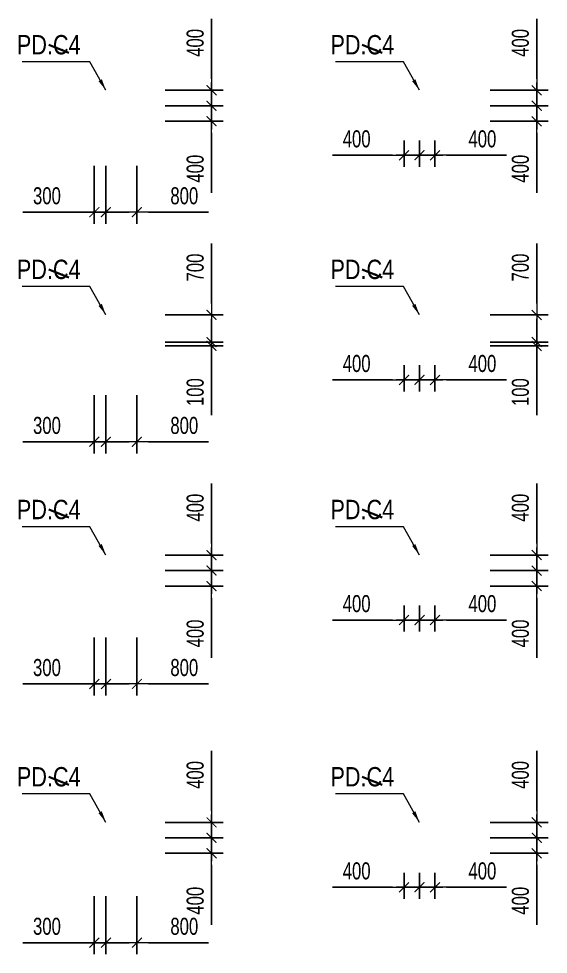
# Model space of a CAD drawing. Header units: millimetres. Extents: x -259680 to 286077, y 2206 to 90611.
# Drawn here: x 15646 to 29327, y 22493 to 46649 of the extents above; entities that cross this region are included whole.
import ezdxf
from ezdxf.enums import TextEntityAlignment as Align

# ---------------------------------------------------------------- set-up
doc = ezdxf.new("R2010")
doc.units = ezdxf.units.MM
doc.layers.get('Defpoints').update_dxf_attribs({"color": 151, "lineweight": 9})
for name, color, linetype, lineweight in [('$0$C1', 20, 'Continuous', 35), ('$1$NDC_S_ANNO', 7, 'Continuous', 20), ('$1$NDC_S_DIM', 1, 'Continuous', 15), ('NDC_S_DIM', 1, 'Continuous', 15)]:
    doc.layers.add(name, color=color, linetype=linetype, lineweight=lineweight)
doc.styles.add('$1$NDC_DIM', font='', dxfattribs={"width": 0.75})
doc.styles.add('$2$ARIAL', font='arial.ttf', dxfattribs={"width": 0.8})
doc.styles.add('NDC_DIM', font='', dxfattribs={"width": 0.75})
doc.styles.get('$1$NDC_DIM').set_extended_font_data('Dotum')
doc.styles.get('NDC_DIM').set_extended_font_data('Dotum')
doc.dimstyles.new('$0$NDC_dim_150', dxfattribs={"dimscale": 150, "dimtxt": 2.2, "dimasz": 1.5, "dimexe": 1.5, "dimexo": 2.5, "dimgap": 1, "dimtad": 1, "dimdec": 0, "dimzin": 0, "dimdsep": 46, "dimtxsty": '$1$NDC_DIM', "dimblk": '$1$DIMMARK', "dimcen": 0.09, "dimdle": 1.2, "dimclrd": 1, "dimclre": 1, "dimclrt": 3, "dimadec": 0, "dimazin": 0, "dimtfac": 1, "dimtdec": 0, "dimtix": 1, "dimtofl": 0, "dimtmove": 0, "dimatfit": 3, "dimfxl": 0, "dimtolj": 1, "dimtzin": 0, "dimarcsym": 0})
doc.dimstyles.new('$1$NDC_dim_iso', dxfattribs={"dimtxt": 2.2, "dimasz": 1, "dimexe": 1.5, "dimexo": 2.5, "dimgap": 1, "dimtad": 1, "dimdec": 0, "dimzin": 0, "dimdsep": 46, "dimtxsty": '$1$NDC_DIM', "dimblk": '$1$DIMMARK', "dimcen": 0.09, "dimdle": 1.2, "dimclrd": 1, "dimclre": 1, "dimclrt": 3, "dimadec": 0, "dimazin": 0, "dimtfac": 1, "dimtdec": 0, "dimtix": 1, "dimtofl": 0, "dimtmove": 0, "dimatfit": 3, "dimfxl": 0, "dimtolj": 1, "dimtzin": 0, "dimarcsym": 0})
doc.dimstyles.new('NDC_dim_200', dxfattribs={"dimscale": 200, "dimtxt": 2.2, "dimasz": 1.5, "dimexe": 1.5, "dimexo": 2.5, "dimgap": 1, "dimtad": 1, "dimdec": 0, "dimzin": 0, "dimdsep": 46, "dimtxsty": 'NDC_DIM', "dimblk": 'DIMMARK', "dimcen": 0.09, "dimdle": 1.2, "dimclrd": 1, "dimclre": 1, "dimclrt": 3, "dimadec": 0, "dimazin": 0, "dimtfac": 1, "dimtdec": 0, "dimtix": 1, "dimtofl": 0, "dimtmove": 0, "dimatfit": 3, "dimfxl": 0, "dimtolj": 1, "dimtzin": 0, "dimarcsym": 0})

# ---------------------------------------------------------------- blocks, each defined once
blk = doc.blocks.new('$1$DIMMARK')
at = {"layer": '$1$NDC_S_DIM', "color": 1}
blk.add_line((-1.5, 0), (1, 0), dxfattribs=at)
at = {"layer": '$1$NDC_S_DIM', "color": 2, "const_width": 0.1}
blk.add_lwpolyline([(-0.424, -0.424), (0.424, 0.424)], dxfattribs=at)
blk = doc.blocks.new('DIMMARK')
at = {"layer": 'NDC_S_DIM', "color": 1}
blk.add_line((-1.5, 0), (1, 0), dxfattribs=at)
at = {"layer": 'NDC_S_DIM', "color": 2, "const_width": 0.1}
blk.add_lwpolyline([(-0.424, -0.424), (0.424, 0.424)], dxfattribs=at)
blk = doc.blocks.new('*D1333')
at = {"layer": 'Defpoints', "color": 0, "ltscale": 100, "transparency": 16777216}
for p in [(17900, 44000), (18700, 44000), (18700, 41654)]:
    blk.add_point(p, dxfattribs=at)
at = {"layer": 'NDC_S_DIM', "color": 1, "lineweight": -2, "ltscale": 100, "transparency": 16777216}
for p, q in [((17900, 42854), (17900, 41354)), ((18700, 42854), (18700, 41354)), ((17600, 41654), (17300, 41654)), ((19000, 41654), (20549, 41654))]:
    blk.add_line(p, q, dxfattribs=at)
at = {"layer": 'NDC_S_DIM', "color": 1, "lineweight": -2, "ltscale": 100, "transparency": 16777216, "xscale": 300, "yscale": 300, "zscale": 300}
blk.add_blockref('DIMMARK', (17900, 41654), dxfattribs=at)
at = {"layer": 'NDC_S_DIM', "color": 1, "lineweight": -2, "ltscale": 100, "transparency": 16777216, "xscale": 300, "yscale": 300, "zscale": 300, "rotation": 180}
blk.add_blockref('DIMMARK', (18700, 41654), dxfattribs=at)
at = {"layer": 'NDC_S_DIM', "color": 3, "ltscale": 100, "transparency": 16777216, "insert": (19924, 42074), "char_height": 440, "attachment_point": 5, "style": 'NDC_DIM'}
blk.add_mtext('\\A1;800', dxfattribs=at)
blk = doc.blocks.new('*D1334')
at = {"layer": 'Defpoints', "color": 0, "ltscale": 100, "transparency": 16777216}
for p in [(17600, 44000), (17900, 44000), (17900, 41654)]:
    blk.add_point(p, dxfattribs=at)
at = {"layer": 'NDC_S_DIM', "color": 1, "lineweight": -2, "ltscale": 100, "transparency": 16777216}
for p, q in [((17600, 42854), (17600, 41354)), ((17900, 42854), (17900, 41354)), ((17300, 41654), (15751, 41654)), ((18200, 41654), (18500, 41654))]:
    blk.add_line(p, q, dxfattribs=at)
at = {"layer": 'NDC_S_DIM', "color": 1, "lineweight": -2, "ltscale": 100, "transparency": 16777216, "xscale": 300, "yscale": 300, "zscale": 300}
blk.add_blockref('DIMMARK', (17600, 41654), dxfattribs=at)
at = {"layer": 'NDC_S_DIM', "color": 1, "lineweight": -2, "ltscale": 100, "transparency": 16777216, "xscale": 300, "yscale": 300, "zscale": 300, "rotation": 180}
blk.add_blockref('DIMMARK', (17900, 41654), dxfattribs=at)
at = {"layer": 'NDC_S_DIM', "color": 3, "ltscale": 100, "transparency": 16777216, "insert": (16376, 42074), "char_height": 440, "attachment_point": 5, "style": 'NDC_DIM'}
blk.add_mtext('\\A1;300', dxfattribs=at)
blk = doc.blocks.new('*D1335')
at = {"layer": 'Defpoints', "color": 0, "ltscale": 100, "transparency": 16777216}
for p in [(18700, 44800), (20627, 44800), (18700, 44400)]:
    blk.add_point(p, dxfattribs=at)
at = {"layer": 'NDC_S_DIM', "color": 1, "lineweight": -2, "ltscale": 100, "transparency": 16777216}
for p, q in [((20627, 45100), (20627, 46649)), ((19427, 44800), (20927, 44800)), ((19427, 44400), (20927, 44400)), ((20627, 44100), (20627, 43800))]:
    blk.add_line(p, q, dxfattribs=at)
at = {"layer": 'NDC_S_DIM', "color": 1, "lineweight": -2, "ltscale": 100, "transparency": 16777216, "xscale": 300, "yscale": 300, "zscale": 300}
for p, rotation in [((20627, 44800), 270), ((20627, 44400), 90)]:
    blk.add_blockref('DIMMARK', p, dxfattribs=dict(at, rotation=rotation))
at = {"layer": 'NDC_S_DIM', "color": 3, "ltscale": 100, "transparency": 16777216, "insert": (20207, 46024), "char_height": 440, "attachment_point": 5, "rotation": 90, "style": 'NDC_DIM'}
blk.add_mtext('\\A1;400', dxfattribs=at)
blk = doc.blocks.new('*D1336')
at = {"layer": 'Defpoints', "color": 0, "ltscale": 100, "transparency": 16777216}
for p in [(18700, 44400), (20627, 44400), (18700, 44000)]:
    blk.add_point(p, dxfattribs=at)
at = {"layer": 'NDC_S_DIM', "color": 1, "lineweight": -2, "ltscale": 100, "transparency": 16777216}
for p, q in [((20627, 44700), (20627, 45000)), ((19427, 44400), (20927, 44400)), ((19427, 44000), (20927, 44000)), ((20627, 43700), (20627, 42151))]:
    blk.add_line(p, q, dxfattribs=at)
at = {"layer": 'NDC_S_DIM', "color": 1, "lineweight": -2, "ltscale": 100, "transparency": 16777216, "xscale": 300, "yscale": 300, "zscale": 300}
for p, rotation in [((20627, 44400), 270), ((20627, 44000), 90)]:
    blk.add_blockref('DIMMARK', p, dxfattribs=dict(at, rotation=rotation))
at = {"layer": 'NDC_S_DIM', "color": 3, "ltscale": 100, "transparency": 16777216, "insert": (20207, 42776), "char_height": 440, "attachment_point": 5, "rotation": 90, "style": 'NDC_DIM'}
blk.add_mtext('\\A1;400', dxfattribs=at)
blk = doc.blocks.new('*D1337')
at = {"layer": 'Defpoints', "color": 0, "ltscale": 100, "transparency": 16777216}
for p in [(26000, 44000), (26400, 44000), (26400, 43124)]:
    blk.add_point(p, dxfattribs=at)
at = {"layer": 'NDC_S_DIM', "color": 1, "lineweight": -2, "ltscale": 100, "transparency": 16777216}
for p, q in [((26000, 43500), (26000, 42824)), ((26400, 43500), (26400, 42824)), ((25700, 43124), (25400, 43124)), ((26700, 43124), (28249, 43124))]:
    blk.add_line(p, q, dxfattribs=at)
at = {"layer": 'NDC_S_DIM', "color": 1, "lineweight": -2, "ltscale": 100, "transparency": 16777216, "xscale": 300, "yscale": 300, "zscale": 300}
blk.add_blockref('DIMMARK', (26000, 43124), dxfattribs=at)
at = {"layer": 'NDC_S_DIM', "color": 1, "lineweight": -2, "ltscale": 100, "transparency": 16777216, "xscale": 300, "yscale": 300, "zscale": 300, "rotation": 180}
blk.add_blockref('DIMMARK', (26400, 43124), dxfattribs=at)
at = {"layer": 'NDC_S_DIM', "color": 3, "ltscale": 100, "transparency": 16777216, "insert": (27624, 43544), "char_height": 440, "attachment_point": 5, "style": 'NDC_DIM'}
blk.add_mtext('\\A1;400', dxfattribs=at)
blk = doc.blocks.new('*D1163')
at = {"layer": 'Defpoints', "color": 0, "ltscale": 100, "transparency": 16777216}
for p in [(25600, 44000), (26000, 44000), (26000, 43124)]:
    blk.add_point(p, dxfattribs=at)
at = {"layer": 'NDC_S_DIM', "color": 1, "lineweight": -2, "ltscale": 100, "transparency": 16777216}
for p, q in [((25600, 43500), (25600, 42824)), ((26000, 43500), (26000, 42824)), ((25300, 43124), (23751, 43124)), ((26300, 43124), (26600, 43124))]:
    blk.add_line(p, q, dxfattribs=at)
at = {"layer": 'NDC_S_DIM', "color": 1, "lineweight": -2, "ltscale": 100, "transparency": 16777216, "xscale": 300, "yscale": 300, "zscale": 300}
blk.add_blockref('DIMMARK', (25600, 43124), dxfattribs=at)
at = {"layer": 'NDC_S_DIM', "color": 1, "lineweight": -2, "ltscale": 100, "transparency": 16777216, "xscale": 300, "yscale": 300, "zscale": 300, "rotation": 180}
blk.add_blockref('DIMMARK', (26000, 43124), dxfattribs=at)
at = {"layer": 'NDC_S_DIM', "color": 3, "ltscale": 100, "transparency": 16777216, "insert": (24376, 43544), "char_height": 440, "attachment_point": 5, "style": 'NDC_DIM'}
blk.add_mtext('\\A1;400', dxfattribs=at)
blk = doc.blocks.new('*D1164')
at = {"layer": 'Defpoints', "color": 0, "ltscale": 100, "transparency": 16777216}
for p in [(26400, 44800), (29027, 44800), (26400, 44400)]:
    blk.add_point(p, dxfattribs=at)
at = {"layer": 'NDC_S_DIM', "color": 1, "lineweight": -2, "ltscale": 100, "transparency": 16777216}
for p, q in [((29027, 45100), (29027, 46649)), ((27827, 44800), (29327, 44800)), ((27827, 44400), (29327, 44400)), ((29027, 44100), (29027, 43800))]:
    blk.add_line(p, q, dxfattribs=at)
at = {"layer": 'NDC_S_DIM', "color": 1, "lineweight": -2, "ltscale": 100, "transparency": 16777216, "xscale": 300, "yscale": 300, "zscale": 300}
for p, rotation in [((29027, 44800), 270), ((29027, 44400), 90)]:
    blk.add_blockref('DIMMARK', p, dxfattribs=dict(at, rotation=rotation))
at = {"layer": 'NDC_S_DIM', "color": 3, "ltscale": 100, "transparency": 16777216, "insert": (28607, 46024), "char_height": 440, "attachment_point": 5, "rotation": 90, "style": 'NDC_DIM'}
blk.add_mtext('\\A1;400', dxfattribs=at)
blk = doc.blocks.new('*D1165')
at = {"layer": 'Defpoints', "color": 0, "ltscale": 100, "transparency": 16777216}
for p in [(26400, 44400), (29027, 44400), (26400, 44000)]:
    blk.add_point(p, dxfattribs=at)
at = {"layer": 'NDC_S_DIM', "color": 1, "lineweight": -2, "ltscale": 100, "transparency": 16777216}
for p, q in [((29027, 44700), (29027, 45000)), ((27827, 44400), (29327, 44400)), ((27827, 44000), (29327, 44000)), ((29027, 43700), (29027, 42151))]:
    blk.add_line(p, q, dxfattribs=at)
at = {"layer": 'NDC_S_DIM', "color": 1, "lineweight": -2, "ltscale": 100, "transparency": 16777216, "xscale": 300, "yscale": 300, "zscale": 300}
for p, rotation in [((29027, 44400), 270), ((29027, 44000), 90)]:
    blk.add_blockref('DIMMARK', p, dxfattribs=dict(at, rotation=rotation))
at = {"layer": 'NDC_S_DIM', "color": 3, "ltscale": 100, "transparency": 16777216, "insert": (28607, 42776), "char_height": 440, "attachment_point": 5, "rotation": 90, "style": 'NDC_DIM'}
blk.add_mtext('\\A1;400', dxfattribs=at)
blk = doc.blocks.new('*D1170')
at = {"layer": 'Defpoints', "color": 0, "ltscale": 100, "transparency": 16777216}
for p in [(18700, 39000), (20627, 39000), (18700, 38300)]:
    blk.add_point(p, dxfattribs=at)
at = {"layer": 'NDC_S_DIM', "color": 1, "lineweight": -2, "ltscale": 100, "transparency": 16777216}
for p, q in [((20627, 39300), (20627, 40849)), ((19427, 39000), (20927, 39000)), ((19427, 38300), (20927, 38300)), ((20627, 38000), (20627, 37700))]:
    blk.add_line(p, q, dxfattribs=at)
at = {"layer": 'NDC_S_DIM', "color": 1, "lineweight": -2, "ltscale": 100, "transparency": 16777216, "xscale": 300, "yscale": 300, "zscale": 300}
for p, rotation in [((20627, 39000), 270), ((20627, 38300), 90)]:
    blk.add_blockref('DIMMARK', p, dxfattribs=dict(at, rotation=rotation))
at = {"layer": 'NDC_S_DIM', "color": 3, "ltscale": 100, "transparency": 16777216, "insert": (20207, 40224), "char_height": 440, "attachment_point": 5, "rotation": 90, "style": 'NDC_DIM'}
blk.add_mtext('\\A1;700', dxfattribs=at)
blk = doc.blocks.new('*D1171')
at = {"layer": 'Defpoints', "color": 0, "ltscale": 100, "transparency": 16777216}
for p in [(18700, 38300), (18700, 38200), (20627, 38300)]:
    blk.add_point(p, dxfattribs=at)
at = {"layer": 'NDC_S_DIM', "color": 1, "lineweight": -2, "ltscale": 100, "transparency": 16777216}
for p, q in [((20627, 38600), (20627, 38900)), ((19427, 38300), (20927, 38300)), ((19427, 38200), (20927, 38200)), ((20627, 37900), (20627, 36414))]:
    blk.add_line(p, q, dxfattribs=at)
at = {"layer": 'NDC_S_DIM', "color": 1, "lineweight": -2, "ltscale": 100, "transparency": 16777216, "xscale": 300, "yscale": 300, "zscale": 300}
for p, rotation in [((20627, 38300), 270), ((20627, 38200), 90)]:
    blk.add_blockref('DIMMARK', p, dxfattribs=dict(at, rotation=rotation))
at = {"layer": 'NDC_S_DIM', "color": 3, "ltscale": 100, "transparency": 16777216, "insert": (20207, 37007), "char_height": 440, "attachment_point": 5, "rotation": 90, "style": 'NDC_DIM'}
blk.add_mtext('\\A1;100', dxfattribs=at)
blk = doc.blocks.new('*D1172')
at = {"layer": 'Defpoints', "color": 0, "ltscale": 100, "transparency": 16777216}
for p in [(26000, 38200), (26400, 38200), (26400, 37324)]:
    blk.add_point(p, dxfattribs=at)
at = {"layer": 'NDC_S_DIM', "color": 1, "lineweight": -2, "ltscale": 100, "transparency": 16777216}
for p, q in [((26000, 37700), (26000, 37024)), ((26400, 37700), (26400, 37024)), ((25700, 37324), (25400, 37324)), ((26700, 37324), (28249, 37324))]:
    blk.add_line(p, q, dxfattribs=at)
at = {"layer": 'NDC_S_DIM', "color": 1, "lineweight": -2, "ltscale": 100, "transparency": 16777216, "xscale": 300, "yscale": 300, "zscale": 300}
blk.add_blockref('DIMMARK', (26000, 37324), dxfattribs=at)
at = {"layer": 'NDC_S_DIM', "color": 1, "lineweight": -2, "ltscale": 100, "transparency": 16777216, "xscale": 300, "yscale": 300, "zscale": 300, "rotation": 180}
blk.add_blockref('DIMMARK', (26400, 37324), dxfattribs=at)
at = {"layer": 'NDC_S_DIM', "color": 3, "ltscale": 100, "transparency": 16777216, "insert": (27624, 37744), "char_height": 440, "attachment_point": 5, "style": 'NDC_DIM'}
blk.add_mtext('\\A1;400', dxfattribs=at)
blk = doc.blocks.new('*D1173')
at = {"layer": 'Defpoints', "color": 0, "ltscale": 100, "transparency": 16777216}
for p in [(25600, 38200), (26000, 38200), (26000, 37324)]:
    blk.add_point(p, dxfattribs=at)
at = {"layer": 'NDC_S_DIM', "color": 1, "lineweight": -2, "ltscale": 100, "transparency": 16777216}
for p, q in [((25600, 37700), (25600, 37024)), ((26000, 37700), (26000, 37024)), ((25300, 37324), (23751, 37324)), ((26300, 37324), (26600, 37324))]:
    blk.add_line(p, q, dxfattribs=at)
at = {"layer": 'NDC_S_DIM', "color": 1, "lineweight": -2, "ltscale": 100, "transparency": 16777216, "xscale": 300, "yscale": 300, "zscale": 300}
blk.add_blockref('DIMMARK', (25600, 37324), dxfattribs=at)
at = {"layer": 'NDC_S_DIM', "color": 1, "lineweight": -2, "ltscale": 100, "transparency": 16777216, "xscale": 300, "yscale": 300, "zscale": 300, "rotation": 180}
blk.add_blockref('DIMMARK', (26000, 37324), dxfattribs=at)
at = {"layer": 'NDC_S_DIM', "color": 3, "ltscale": 100, "transparency": 16777216, "insert": (24376, 37744), "char_height": 440, "attachment_point": 5, "style": 'NDC_DIM'}
blk.add_mtext('\\A1;400', dxfattribs=at)
blk = doc.blocks.new('*D1174')
at = {"layer": 'Defpoints', "color": 0, "ltscale": 100, "transparency": 16777216}
for p in [(26400, 39000), (29027, 39000), (26400, 38300)]:
    blk.add_point(p, dxfattribs=at)
at = {"layer": 'NDC_S_DIM', "color": 1, "lineweight": -2, "ltscale": 100, "transparency": 16777216}
for p, q in [((29027, 39300), (29027, 40849)), ((27827, 39000), (29327, 39000)), ((27827, 38300), (29327, 38300)), ((29027, 38000), (29027, 37700))]:
    blk.add_line(p, q, dxfattribs=at)
at = {"layer": 'NDC_S_DIM', "color": 1, "lineweight": -2, "ltscale": 100, "transparency": 16777216, "xscale": 300, "yscale": 300, "zscale": 300}
for p, rotation in [((29027, 39000), 270), ((29027, 38300), 90)]:
    blk.add_blockref('DIMMARK', p, dxfattribs=dict(at, rotation=rotation))
at = {"layer": 'NDC_S_DIM', "color": 3, "ltscale": 100, "transparency": 16777216, "insert": (28607, 40224), "char_height": 440, "attachment_point": 5, "rotation": 90, "style": 'NDC_DIM'}
blk.add_mtext('\\A1;700', dxfattribs=at)
blk = doc.blocks.new('*D1175')
at = {"layer": 'Defpoints', "color": 0, "ltscale": 100, "transparency": 16777216}
for p in [(26400, 38300), (26400, 38200), (29027, 38300)]:
    blk.add_point(p, dxfattribs=at)
at = {"layer": 'NDC_S_DIM', "color": 1, "lineweight": -2, "ltscale": 100, "transparency": 16777216}
for p, q in [((29027, 38600), (29027, 38900)), ((27827, 38300), (29327, 38300)), ((27827, 38200), (29327, 38200)), ((29027, 37900), (29027, 36414))]:
    blk.add_line(p, q, dxfattribs=at)
at = {"layer": 'NDC_S_DIM', "color": 1, "lineweight": -2, "ltscale": 100, "transparency": 16777216, "xscale": 300, "yscale": 300, "zscale": 300}
for p, rotation in [((29027, 38300), 270), ((29027, 38200), 90)]:
    blk.add_blockref('DIMMARK', p, dxfattribs=dict(at, rotation=rotation))
at = {"layer": 'NDC_S_DIM', "color": 3, "ltscale": 100, "transparency": 16777216, "insert": (28607, 37007), "char_height": 440, "attachment_point": 5, "rotation": 90, "style": 'NDC_DIM'}
blk.add_mtext('\\A1;100', dxfattribs=at)
blk = doc.blocks.new('*D1180')
at = {"layer": 'Defpoints', "color": 0, "ltscale": 100, "transparency": 16777216}
for p in [(18700, 32800), (20627, 32800), (18700, 32400)]:
    blk.add_point(p, dxfattribs=at)
at = {"layer": 'NDC_S_DIM', "color": 1, "lineweight": -2, "ltscale": 100, "transparency": 16777216}
for p, q in [((20627, 33100), (20627, 34649)), ((19427, 32800), (20927, 32800)), ((19427, 32400), (20927, 32400)), ((20627, 32100), (20627, 31800))]:
    blk.add_line(p, q, dxfattribs=at)
at = {"layer": 'NDC_S_DIM', "color": 1, "lineweight": -2, "ltscale": 100, "transparency": 16777216, "xscale": 300, "yscale": 300, "zscale": 300}
for p, rotation in [((20627, 32800), 270), ((20627, 32400), 90)]:
    blk.add_blockref('DIMMARK', p, dxfattribs=dict(at, rotation=rotation))
at = {"layer": 'NDC_S_DIM', "color": 3, "ltscale": 100, "transparency": 16777216, "insert": (20207, 34024), "char_height": 440, "attachment_point": 5, "rotation": 90, "style": 'NDC_DIM'}
blk.add_mtext('\\A1;400', dxfattribs=at)
blk = doc.blocks.new('*D1181')
at = {"layer": 'Defpoints', "color": 0, "ltscale": 100, "transparency": 16777216}
for p in [(18700, 32400), (20627, 32400), (18700, 32000)]:
    blk.add_point(p, dxfattribs=at)
at = {"layer": 'NDC_S_DIM', "color": 1, "lineweight": -2, "ltscale": 100, "transparency": 16777216}
for p, q in [((20627, 32700), (20627, 33000)), ((19427, 32400), (20927, 32400)), ((19427, 32000), (20927, 32000)), ((20627, 31700), (20627, 30151))]:
    blk.add_line(p, q, dxfattribs=at)
at = {"layer": 'NDC_S_DIM', "color": 1, "lineweight": -2, "ltscale": 100, "transparency": 16777216, "xscale": 300, "yscale": 300, "zscale": 300}
for p, rotation in [((20627, 32400), 270), ((20627, 32000), 90)]:
    blk.add_blockref('DIMMARK', p, dxfattribs=dict(at, rotation=rotation))
at = {"layer": 'NDC_S_DIM', "color": 3, "ltscale": 100, "transparency": 16777216, "insert": (20207, 30776), "char_height": 440, "attachment_point": 5, "rotation": 90, "style": 'NDC_DIM'}
blk.add_mtext('\\A1;400', dxfattribs=at)
blk = doc.blocks.new('*D1182')
at = {"layer": 'Defpoints', "color": 0, "ltscale": 100, "transparency": 16777216}
for p in [(26000, 32000), (26400, 32000), (26400, 31124)]:
    blk.add_point(p, dxfattribs=at)
at = {"layer": 'NDC_S_DIM', "color": 1, "lineweight": -2, "ltscale": 100, "transparency": 16777216}
for p, q in [((26000, 31500), (26000, 30824)), ((26400, 31500), (26400, 30824)), ((25700, 31124), (25400, 31124)), ((26700, 31124), (28249, 31124))]:
    blk.add_line(p, q, dxfattribs=at)
at = {"layer": 'NDC_S_DIM', "color": 1, "lineweight": -2, "ltscale": 100, "transparency": 16777216, "xscale": 300, "yscale": 300, "zscale": 300}
blk.add_blockref('DIMMARK', (26000, 31124), dxfattribs=at)
at = {"layer": 'NDC_S_DIM', "color": 1, "lineweight": -2, "ltscale": 100, "transparency": 16777216, "xscale": 300, "yscale": 300, "zscale": 300, "rotation": 180}
blk.add_blockref('DIMMARK', (26400, 31124), dxfattribs=at)
at = {"layer": 'NDC_S_DIM', "color": 3, "ltscale": 100, "transparency": 16777216, "insert": (27624, 31544), "char_height": 440, "attachment_point": 5, "style": 'NDC_DIM'}
blk.add_mtext('\\A1;400', dxfattribs=at)
blk = doc.blocks.new('*D1183')
at = {"layer": 'Defpoints', "color": 0, "ltscale": 100, "transparency": 16777216}
for p in [(25600, 32000), (26000, 32000), (26000, 31124)]:
    blk.add_point(p, dxfattribs=at)
at = {"layer": 'NDC_S_DIM', "color": 1, "lineweight": -2, "ltscale": 100, "transparency": 16777216}
for p, q in [((25600, 31500), (25600, 30824)), ((26000, 31500), (26000, 30824)), ((25300, 31124), (23751, 31124)), ((26300, 31124), (26600, 31124))]:
    blk.add_line(p, q, dxfattribs=at)
at = {"layer": 'NDC_S_DIM', "color": 1, "lineweight": -2, "ltscale": 100, "transparency": 16777216, "xscale": 300, "yscale": 300, "zscale": 300}
blk.add_blockref('DIMMARK', (25600, 31124), dxfattribs=at)
at = {"layer": 'NDC_S_DIM', "color": 1, "lineweight": -2, "ltscale": 100, "transparency": 16777216, "xscale": 300, "yscale": 300, "zscale": 300, "rotation": 180}
blk.add_blockref('DIMMARK', (26000, 31124), dxfattribs=at)
at = {"layer": 'NDC_S_DIM', "color": 3, "ltscale": 100, "transparency": 16777216, "insert": (24376, 31544), "char_height": 440, "attachment_point": 5, "style": 'NDC_DIM'}
blk.add_mtext('\\A1;400', dxfattribs=at)
blk = doc.blocks.new('*D1184')
at = {"layer": 'Defpoints', "color": 0, "ltscale": 100, "transparency": 16777216}
for p in [(26400, 32800), (29027, 32800), (26400, 32400)]:
    blk.add_point(p, dxfattribs=at)
at = {"layer": 'NDC_S_DIM', "color": 1, "lineweight": -2, "ltscale": 100, "transparency": 16777216}
for p, q in [((29027, 33100), (29027, 34649)), ((27827, 32800), (29327, 32800)), ((27827, 32400), (29327, 32400)), ((29027, 32100), (29027, 31800))]:
    blk.add_line(p, q, dxfattribs=at)
at = {"layer": 'NDC_S_DIM', "color": 1, "lineweight": -2, "ltscale": 100, "transparency": 16777216, "xscale": 300, "yscale": 300, "zscale": 300}
for p, rotation in [((29027, 32800), 270), ((29027, 32400), 90)]:
    blk.add_blockref('DIMMARK', p, dxfattribs=dict(at, rotation=rotation))
at = {"layer": 'NDC_S_DIM', "color": 3, "ltscale": 100, "transparency": 16777216, "insert": (28607, 34024), "char_height": 440, "attachment_point": 5, "rotation": 90, "style": 'NDC_DIM'}
blk.add_mtext('\\A1;400', dxfattribs=at)
blk = doc.blocks.new('*D1185')
at = {"layer": 'Defpoints', "color": 0, "ltscale": 100, "transparency": 16777216}
for p in [(26400, 32400), (29027, 32400), (26400, 32000)]:
    blk.add_point(p, dxfattribs=at)
at = {"layer": 'NDC_S_DIM', "color": 1, "lineweight": -2, "ltscale": 100, "transparency": 16777216}
for p, q in [((29027, 32700), (29027, 33000)), ((27827, 32400), (29327, 32400)), ((27827, 32000), (29327, 32000)), ((29027, 31700), (29027, 30151))]:
    blk.add_line(p, q, dxfattribs=at)
at = {"layer": 'NDC_S_DIM', "color": 1, "lineweight": -2, "ltscale": 100, "transparency": 16777216, "xscale": 300, "yscale": 300, "zscale": 300}
for p, rotation in [((29027, 32400), 270), ((29027, 32000), 90)]:
    blk.add_blockref('DIMMARK', p, dxfattribs=dict(at, rotation=rotation))
at = {"layer": 'NDC_S_DIM', "color": 3, "ltscale": 100, "transparency": 16777216, "insert": (28607, 30776), "char_height": 440, "attachment_point": 5, "rotation": 90, "style": 'NDC_DIM'}
blk.add_mtext('\\A1;400', dxfattribs=at)
blk = doc.blocks.new('*D1190')
at = {"layer": 'Defpoints', "color": 0, "ltscale": 100, "transparency": 16777216}
for p in [(18700, 25900), (20627, 25900), (18700, 25500)]:
    blk.add_point(p, dxfattribs=at)
at = {"layer": 'NDC_S_DIM', "color": 1, "lineweight": -2, "ltscale": 100, "transparency": 16777216}
for p, q in [((20627, 26200), (20627, 27749)), ((19427, 25900), (20927, 25900)), ((19427, 25500), (20927, 25500)), ((20627, 25200), (20627, 24900))]:
    blk.add_line(p, q, dxfattribs=at)
at = {"layer": 'NDC_S_DIM', "color": 1, "lineweight": -2, "ltscale": 100, "transparency": 16777216, "xscale": 300, "yscale": 300, "zscale": 300}
for p, rotation in [((20627, 25900), 270), ((20627, 25500), 90)]:
    blk.add_blockref('DIMMARK', p, dxfattribs=dict(at, rotation=rotation))
at = {"layer": 'NDC_S_DIM', "color": 3, "ltscale": 100, "transparency": 16777216, "insert": (20207, 27124), "char_height": 440, "attachment_point": 5, "rotation": 90, "style": 'NDC_DIM'}
blk.add_mtext('\\A1;400', dxfattribs=at)
blk = doc.blocks.new('*D1191')
at = {"layer": 'Defpoints', "color": 0, "ltscale": 100, "transparency": 16777216}
for p in [(18700, 25500), (20627, 25500), (18700, 25100)]:
    blk.add_point(p, dxfattribs=at)
at = {"layer": 'NDC_S_DIM', "color": 1, "lineweight": -2, "ltscale": 100, "transparency": 16777216}
for p, q in [((20627, 25800), (20627, 26100)), ((19427, 25500), (20927, 25500)), ((19427, 25100), (20927, 25100)), ((20627, 24800), (20627, 23251))]:
    blk.add_line(p, q, dxfattribs=at)
at = {"layer": 'NDC_S_DIM', "color": 1, "lineweight": -2, "ltscale": 100, "transparency": 16777216, "xscale": 300, "yscale": 300, "zscale": 300}
for p, rotation in [((20627, 25500), 270), ((20627, 25100), 90)]:
    blk.add_blockref('DIMMARK', p, dxfattribs=dict(at, rotation=rotation))
at = {"layer": 'NDC_S_DIM', "color": 3, "ltscale": 100, "transparency": 16777216, "insert": (20207, 23876), "char_height": 440, "attachment_point": 5, "rotation": 90, "style": 'NDC_DIM'}
blk.add_mtext('\\A1;400', dxfattribs=at)
blk = doc.blocks.new('*D1192')
at = {"layer": 'Defpoints', "color": 0, "ltscale": 100, "transparency": 16777216}
for p in [(26000, 25100), (26400, 25100), (26400, 24224)]:
    blk.add_point(p, dxfattribs=at)
at = {"layer": 'NDC_S_DIM', "color": 1, "lineweight": -2, "ltscale": 100, "transparency": 16777216}
for p, q in [((26000, 24600), (26000, 23924)), ((26400, 24600), (26400, 23924)), ((25700, 24224), (25400, 24224)), ((26700, 24224), (28249, 24224))]:
    blk.add_line(p, q, dxfattribs=at)
at = {"layer": 'NDC_S_DIM', "color": 1, "lineweight": -2, "ltscale": 100, "transparency": 16777216, "xscale": 300, "yscale": 300, "zscale": 300}
blk.add_blockref('DIMMARK', (26000, 24224), dxfattribs=at)
at = {"layer": 'NDC_S_DIM', "color": 1, "lineweight": -2, "ltscale": 100, "transparency": 16777216, "xscale": 300, "yscale": 300, "zscale": 300, "rotation": 180}
blk.add_blockref('DIMMARK', (26400, 24224), dxfattribs=at)
at = {"layer": 'NDC_S_DIM', "color": 3, "ltscale": 100, "transparency": 16777216, "insert": (27624, 24644), "char_height": 440, "attachment_point": 5, "style": 'NDC_DIM'}
blk.add_mtext('\\A1;400', dxfattribs=at)
blk = doc.blocks.new('*D1193')
at = {"layer": 'Defpoints', "color": 0, "ltscale": 100, "transparency": 16777216}
for p in [(25600, 25100), (26000, 25100), (26000, 24224)]:
    blk.add_point(p, dxfattribs=at)
at = {"layer": 'NDC_S_DIM', "color": 1, "lineweight": -2, "ltscale": 100, "transparency": 16777216}
for p, q in [((25600, 24600), (25600, 23924)), ((26000, 24600), (26000, 23924)), ((25300, 24224), (23751, 24224)), ((26300, 24224), (26600, 24224))]:
    blk.add_line(p, q, dxfattribs=at)
at = {"layer": 'NDC_S_DIM', "color": 1, "lineweight": -2, "ltscale": 100, "transparency": 16777216, "xscale": 300, "yscale": 300, "zscale": 300}
blk.add_blockref('DIMMARK', (25600, 24224), dxfattribs=at)
at = {"layer": 'NDC_S_DIM', "color": 1, "lineweight": -2, "ltscale": 100, "transparency": 16777216, "xscale": 300, "yscale": 300, "zscale": 300, "rotation": 180}
blk.add_blockref('DIMMARK', (26000, 24224), dxfattribs=at)
at = {"layer": 'NDC_S_DIM', "color": 3, "ltscale": 100, "transparency": 16777216, "insert": (24376, 24644), "char_height": 440, "attachment_point": 5, "style": 'NDC_DIM'}
blk.add_mtext('\\A1;400', dxfattribs=at)
blk = doc.blocks.new('*D1194')
at = {"layer": 'Defpoints', "color": 0, "ltscale": 100, "transparency": 16777216}
for p in [(26400, 25900), (29027, 25900), (26400, 25500)]:
    blk.add_point(p, dxfattribs=at)
at = {"layer": 'NDC_S_DIM', "color": 1, "lineweight": -2, "ltscale": 100, "transparency": 16777216}
for p, q in [((29027, 26200), (29027, 27749)), ((27827, 25900), (29327, 25900)), ((27827, 25500), (29327, 25500)), ((29027, 25200), (29027, 24900))]:
    blk.add_line(p, q, dxfattribs=at)
at = {"layer": 'NDC_S_DIM', "color": 1, "lineweight": -2, "ltscale": 100, "transparency": 16777216, "xscale": 300, "yscale": 300, "zscale": 300}
for p, rotation in [((29027, 25900), 270), ((29027, 25500), 90)]:
    blk.add_blockref('DIMMARK', p, dxfattribs=dict(at, rotation=rotation))
at = {"layer": 'NDC_S_DIM', "color": 3, "ltscale": 100, "transparency": 16777216, "insert": (28607, 27124), "char_height": 440, "attachment_point": 5, "rotation": 90, "style": 'NDC_DIM'}
blk.add_mtext('\\A1;400', dxfattribs=at)
blk = doc.blocks.new('*D1195')
at = {"layer": 'Defpoints', "color": 0, "ltscale": 100, "transparency": 16777216}
for p in [(26400, 25500), (29027, 25500), (26400, 25100)]:
    blk.add_point(p, dxfattribs=at)
at = {"layer": 'NDC_S_DIM', "color": 1, "lineweight": -2, "ltscale": 100, "transparency": 16777216}
for p, q in [((29027, 25800), (29027, 26100)), ((27827, 25500), (29327, 25500)), ((27827, 25100), (29327, 25100)), ((29027, 24800), (29027, 23251))]:
    blk.add_line(p, q, dxfattribs=at)
at = {"layer": 'NDC_S_DIM', "color": 1, "lineweight": -2, "ltscale": 100, "transparency": 16777216, "xscale": 300, "yscale": 300, "zscale": 300}
for p, rotation in [((29027, 25500), 270), ((29027, 25100), 90)]:
    blk.add_blockref('DIMMARK', p, dxfattribs=dict(at, rotation=rotation))
at = {"layer": 'NDC_S_DIM', "color": 3, "ltscale": 100, "transparency": 16777216, "insert": (28607, 23876), "char_height": 440, "attachment_point": 5, "rotation": 90, "style": 'NDC_DIM'}
blk.add_mtext('\\A1;400', dxfattribs=at)
blk = doc.blocks.new('*D1980')
at = {"layer": 'Defpoints', "color": 0, "ltscale": 100, "transparency": 16777216}
for p in [(17900, 38200), (18700, 38200), (18700, 35725)]:
    blk.add_point(p, dxfattribs=at)
at = {"layer": 'NDC_S_DIM', "color": 1, "lineweight": -2, "ltscale": 100, "transparency": 16777216}
for p, q in [((17900, 36925), (17900, 35425)), ((18700, 36925), (18700, 35425)), ((17600, 35725), (17300, 35725)), ((19000, 35725), (20549, 35725))]:
    blk.add_line(p, q, dxfattribs=at)
at = {"layer": 'NDC_S_DIM', "color": 1, "lineweight": -2, "ltscale": 100, "transparency": 16777216, "xscale": 300, "yscale": 300, "zscale": 300}
blk.add_blockref('DIMMARK', (17900, 35725), dxfattribs=at)
at = {"layer": 'NDC_S_DIM', "color": 1, "lineweight": -2, "ltscale": 100, "transparency": 16777216, "xscale": 300, "yscale": 300, "zscale": 300, "rotation": 180}
blk.add_blockref('DIMMARK', (18700, 35725), dxfattribs=at)
at = {"layer": 'NDC_S_DIM', "color": 3, "ltscale": 100, "transparency": 16777216, "insert": (19924, 36145), "char_height": 440, "attachment_point": 5, "style": 'NDC_DIM'}
blk.add_mtext('\\A1;800', dxfattribs=at)
blk = doc.blocks.new('*D1981')
at = {"layer": 'Defpoints', "color": 0, "ltscale": 100, "transparency": 16777216}
for p in [(17600, 38200), (17900, 38200), (17900, 35725)]:
    blk.add_point(p, dxfattribs=at)
at = {"layer": 'NDC_S_DIM', "color": 1, "lineweight": -2, "ltscale": 100, "transparency": 16777216}
for p, q in [((17600, 36925), (17600, 35425)), ((17900, 36925), (17900, 35425)), ((17300, 35725), (15751, 35725)), ((18200, 35725), (18500, 35725))]:
    blk.add_line(p, q, dxfattribs=at)
at = {"layer": 'NDC_S_DIM', "color": 1, "lineweight": -2, "ltscale": 100, "transparency": 16777216, "xscale": 300, "yscale": 300, "zscale": 300}
blk.add_blockref('DIMMARK', (17600, 35725), dxfattribs=at)
at = {"layer": 'NDC_S_DIM', "color": 1, "lineweight": -2, "ltscale": 100, "transparency": 16777216, "xscale": 300, "yscale": 300, "zscale": 300, "rotation": 180}
blk.add_blockref('DIMMARK', (17900, 35725), dxfattribs=at)
at = {"layer": 'NDC_S_DIM', "color": 3, "ltscale": 100, "transparency": 16777216, "insert": (16376, 36145), "char_height": 440, "attachment_point": 5, "style": 'NDC_DIM'}
blk.add_mtext('\\A1;300', dxfattribs=at)
blk = doc.blocks.new('*D1982')
at = {"layer": 'Defpoints', "color": 0, "ltscale": 100, "transparency": 16777216}
for p in [(17900, 32000), (18700, 32000), (18700, 29474)]:
    blk.add_point(p, dxfattribs=at)
at = {"layer": 'NDC_S_DIM', "color": 1, "lineweight": -2, "ltscale": 100, "transparency": 16777216}
for p, q in [((17900, 30674), (17900, 29174)), ((18700, 30674), (18700, 29174)), ((17600, 29474), (17300, 29474)), ((19000, 29474), (20549, 29474))]:
    blk.add_line(p, q, dxfattribs=at)
at = {"layer": 'NDC_S_DIM', "color": 1, "lineweight": -2, "ltscale": 100, "transparency": 16777216, "xscale": 300, "yscale": 300, "zscale": 300}
blk.add_blockref('DIMMARK', (17900, 29474), dxfattribs=at)
at = {"layer": 'NDC_S_DIM', "color": 1, "lineweight": -2, "ltscale": 100, "transparency": 16777216, "xscale": 300, "yscale": 300, "zscale": 300, "rotation": 180}
blk.add_blockref('DIMMARK', (18700, 29474), dxfattribs=at)
at = {"layer": 'NDC_S_DIM', "color": 3, "ltscale": 100, "transparency": 16777216, "insert": (19924, 29894), "char_height": 440, "attachment_point": 5, "style": 'NDC_DIM'}
blk.add_mtext('\\A1;800', dxfattribs=at)
blk = doc.blocks.new('*D1983')
at = {"layer": 'Defpoints', "color": 0, "ltscale": 100, "transparency": 16777216}
for p in [(17600, 32000), (17900, 32000), (17900, 29474)]:
    blk.add_point(p, dxfattribs=at)
at = {"layer": 'NDC_S_DIM', "color": 1, "lineweight": -2, "ltscale": 100, "transparency": 16777216}
for p, q in [((17600, 30674), (17600, 29174)), ((17900, 30674), (17900, 29174)), ((17300, 29474), (15751, 29474)), ((18200, 29474), (18500, 29474))]:
    blk.add_line(p, q, dxfattribs=at)
at = {"layer": 'NDC_S_DIM', "color": 1, "lineweight": -2, "ltscale": 100, "transparency": 16777216, "xscale": 300, "yscale": 300, "zscale": 300}
blk.add_blockref('DIMMARK', (17600, 29474), dxfattribs=at)
at = {"layer": 'NDC_S_DIM', "color": 1, "lineweight": -2, "ltscale": 100, "transparency": 16777216, "xscale": 300, "yscale": 300, "zscale": 300, "rotation": 180}
blk.add_blockref('DIMMARK', (17900, 29474), dxfattribs=at)
at = {"layer": 'NDC_S_DIM', "color": 3, "ltscale": 100, "transparency": 16777216, "insert": (16376, 29894), "char_height": 440, "attachment_point": 5, "style": 'NDC_DIM'}
blk.add_mtext('\\A1;300', dxfattribs=at)
blk = doc.blocks.new('*D1984')
at = {"layer": 'Defpoints', "color": 0, "ltscale": 100, "transparency": 16777216}
for p in [(17900, 25100), (18700, 25100), (18700, 22793)]:
    blk.add_point(p, dxfattribs=at)
at = {"layer": 'NDC_S_DIM', "color": 1, "lineweight": -2, "ltscale": 100, "transparency": 16777216}
for p, q in [((17900, 23993), (17900, 22493)), ((18700, 23993), (18700, 22493)), ((17600, 22793), (17300, 22793)), ((19000, 22793), (20549, 22793))]:
    blk.add_line(p, q, dxfattribs=at)
at = {"layer": 'NDC_S_DIM', "color": 1, "lineweight": -2, "ltscale": 100, "transparency": 16777216, "xscale": 300, "yscale": 300, "zscale": 300}
blk.add_blockref('DIMMARK', (17900, 22793), dxfattribs=at)
at = {"layer": 'NDC_S_DIM', "color": 1, "lineweight": -2, "ltscale": 100, "transparency": 16777216, "xscale": 300, "yscale": 300, "zscale": 300, "rotation": 180}
blk.add_blockref('DIMMARK', (18700, 22793), dxfattribs=at)
at = {"layer": 'NDC_S_DIM', "color": 3, "ltscale": 100, "transparency": 16777216, "insert": (19924, 23213), "char_height": 440, "attachment_point": 5, "style": 'NDC_DIM'}
blk.add_mtext('\\A1;800', dxfattribs=at)
blk = doc.blocks.new('*D1985')
at = {"layer": 'Defpoints', "color": 0, "ltscale": 100, "transparency": 16777216}
for p in [(17600, 25100), (17900, 25100), (17900, 22793)]:
    blk.add_point(p, dxfattribs=at)
at = {"layer": 'NDC_S_DIM', "color": 1, "lineweight": -2, "ltscale": 100, "transparency": 16777216}
for p, q in [((17600, 23993), (17600, 22493)), ((17900, 23993), (17900, 22493)), ((17300, 22793), (15751, 22793)), ((18200, 22793), (18500, 22793))]:
    blk.add_line(p, q, dxfattribs=at)
at = {"layer": 'NDC_S_DIM', "color": 1, "lineweight": -2, "ltscale": 100, "transparency": 16777216, "xscale": 300, "yscale": 300, "zscale": 300}
blk.add_blockref('DIMMARK', (17600, 22793), dxfattribs=at)
at = {"layer": 'NDC_S_DIM', "color": 1, "lineweight": -2, "ltscale": 100, "transparency": 16777216, "xscale": 300, "yscale": 300, "zscale": 300, "rotation": 180}
blk.add_blockref('DIMMARK', (17900, 22793), dxfattribs=at)
at = {"layer": 'NDC_S_DIM', "color": 3, "ltscale": 100, "transparency": 16777216, "insert": (16376, 23213), "char_height": 440, "attachment_point": 5, "style": 'NDC_DIM'}
blk.add_mtext('\\A1;300', dxfattribs=at)
blk = doc.blocks.new('*U212')
at = {"layer": '$1$NDC_S_ANNO', "ltscale": 0.8, "style": '$2$ARIAL', "width": 0.8, "flags": 1}
blk.add_attdef('CHU_THICH', text='', height=2.5, dxfattribs=at).set_placement((0, 0), align=Align.MIDDLE_CENTER)
at = {"layer": '$1$NDC_S_ANNO', "ltscale": 0.8, "style": '$2$ARIAL', "width": 0.8}
blk.add_attdef('TEN', text='', height=2.5, dxfattribs=at).set_placement((-2.58, 1.03), align=Align.MIDDLE_CENTER)
at = {"layer": 'Defpoints'}
blk.add_leader([(0, 0), (-2.58, 1.03)], dimstyle='$1$NDC_dim_iso', override={"dimgap": 0.625, "dimtad": 0}, dxfattribs=at)
blk = doc.blocks.new('$0$co t check')
at = {"layer": '$0$C1', "xscale": 200, "yscale": 200, "zscale": 200}
for p in [(14898, 45771), (22998, 45771), (14898, 39971), (22998, 39971), (14898, 33771), (22998, 33771), (14898, 26871), (22998, 26871)]:
    blk.add_blockref('*U212', p, dxfattribs=at).add_auto_attribs({'TEN': 'PD.C4'})
at = {"layer": '$0$C1'}
for points in [[(15859, 44800), (15442, 45532), (13693, 45532)], [(23959, 44800), (23542, 45532), (21793, 45532)], [(15859, 39000), (15442, 39732), (13693, 39732)], [(23959, 39000), (23542, 39732), (21793, 39732)], [(15859, 32800), (15442, 33532), (13693, 33532)], [(23959, 32800), (23542, 33532), (21793, 33532)], [(15859, 25900), (15442, 26632), (13693, 26632)], [(23959, 25900), (23542, 26632), (21793, 26632)]]:
    blk.add_leader(points, dimstyle='$0$NDC_dim_150', override={"dimasz": 2, "dimgap": 1, "dimtad": 0}, dxfattribs=at)

msp = doc.modelspace()

# ---------------------------------------------------------------- block references
at = {"layer": '$1$NDC_S_DIM'}
msp.add_blockref('$0$co t check', (2040.6, 0), dxfattribs=at)

# ---------------------------------------------------------------- dimensions: what is measured, and where the dimension line sits
at = {"layer": 'NDC_S_DIM', "ltscale": 100}
for base, p1, p2, picture, middle in [((20626.7, 44800), (18700, 44400), (18700, 44800), '*D1335', (20626.7, 46024.3)), ((29026.7, 44800), (26400, 44400), (26400, 44800), '*D1164', (29026.7, 46024.3)), ((20626.7, 44400), (18700, 44000), (18700, 44400), '*D1336', (20626.7, 42775.7)), ((29026.7, 44400), (26400, 44000), (26400, 44400), '*D1165', (29026.7, 42775.7)), ((20626.7, 39000), (18700, 38300), (18700, 39000), '*D1170', (20626.7, 40224.3)), ((29026.7, 39000), (26400, 38300), (26400, 39000), '*D1174', (29026.7, 40224.3)), ((20626.7, 38300), (18700, 38200), (18700, 38300), '*D1171', (20626.7, 37007.1)), ((29026.7, 38300), (26400, 38200), (26400, 38300), '*D1175', (29026.7, 37007.1)), ((20626.7, 32800), (18700, 32400), (18700, 32800), '*D1180', (20626.7, 34024.3)), ((29026.7, 32800), (26400, 32400), (26400, 32800), '*D1184', (29026.7, 34024.3)), ((20626.7, 32400), (18700, 32000), (18700, 32400), '*D1181', (20626.7, 30775.7)), ((29026.7, 32400), (26400, 32000), (26400, 32400), '*D1185', (29026.7, 30775.7)), ((20626.7, 25900), (18700, 25500), (18700, 25900), '*D1190', (20626.7, 27124.3)), ((29026.7, 25900), (26400, 25500), (26400, 25900), '*D1194', (29026.7, 27124.3)), ((20626.7, 25500), (18700, 25100), (18700, 25500), '*D1191', (20626.7, 23875.7)), ((29026.7, 25500), (26400, 25100), (26400, 25500), '*D1195', (29026.7, 23875.7))]:
    dim = msp.add_linear_dim(base=base, p1=p1, p2=p2, angle=90, dimstyle='NDC_dim_200', dxfattribs=at)
    dim.commit()
    dim.dimension.update_dxf_attribs({"geometry": picture, "text_midpoint": middle, "dimtype": 160})
for base, p1, p2, picture, middle in [((17900, 41653.9), (17600, 44000), (17900, 44000), '*D1334', (16375.7, 41653.9)), ((18700, 41653.9), (17900, 44000), (18700, 44000), '*D1333', (19924.3, 41653.9)), ((26000, 43124.4), (25600, 44000), (26000, 44000), '*D1163', (24375.7, 43124.4)), ((26400, 43124.4), (26000, 44000), (26400, 44000), '*D1337', (27624.3, 43124.4)), ((17900, 35725.4), (17600, 38200), (17900, 38200), '*D1981', (16375.7, 35725.4)), ((18700, 35725.4), (17900, 38200), (18700, 38200), '*D1980', (19924.3, 35725.4)), ((26000, 37324.4), (25600, 38200), (26000, 38200), '*D1173', (24375.7, 37324.4)), ((26400, 37324.4), (26000, 38200), (26400, 38200), '*D1172', (27624.3, 37324.4)), ((17900, 29474.3), (17600, 32000), (17900, 32000), '*D1983', (16375.7, 29474.3)), ((18700, 29474.3), (17900, 32000), (18700, 32000), '*D1982', (19924.3, 29474.3)), ((26000, 31124.4), (25600, 32000), (26000, 32000), '*D1183', (24375.7, 31124.4)), ((26400, 31124.4), (26000, 32000), (26400, 32000), '*D1182', (27624.3, 31124.4)), ((17900, 22793.3), (17600, 25100), (17900, 25100), '*D1985', (16375.7, 22793.3)), ((18700, 22793.3), (17900, 25100), (18700, 25100), '*D1984', (19924.3, 22793.3)), ((26000, 24224.4), (25600, 25100), (26000, 25100), '*D1193', (24375.7, 24224.4)), ((26400, 24224.4), (26000, 25100), (26400, 25100), '*D1192', (27624.3, 24224.4))]:
    dim = msp.add_linear_dim(base=base, p1=p1, p2=p2, dimstyle='NDC_dim_200', dxfattribs=at)
    dim.commit()
    dim.dimension.update_dxf_attribs({"geometry": picture, "text_midpoint": middle, "dimtype": 160})

doc.saveas('drawing.dxf')
